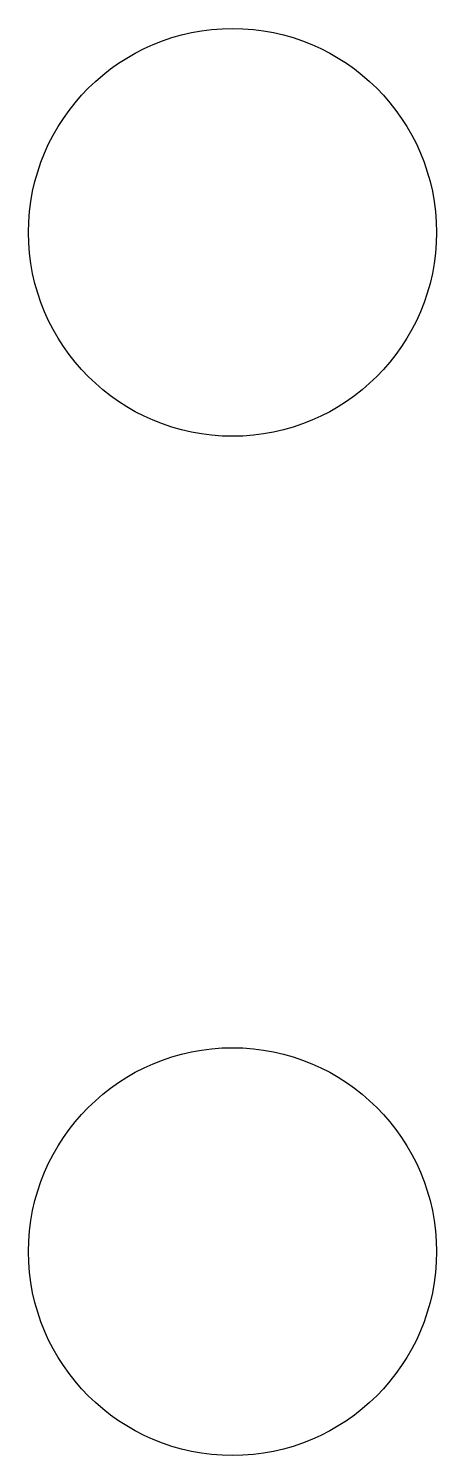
# Model space of a CAD drawing. Extents: x 1.902 to 1.941, y -2.018 to -1.88.
import ezdxf

# ---------------------------------------------------------------- set-up
doc = ezdxf.new("R2010")
doc.units = 0
doc.header["$MEASUREMENT"] = 0
doc.layers.add('BLACK', color=7, linetype='CONTINUOUS')

msp = doc.modelspace()

# ---------------------------------------------------------------- linework, layer by layer
at = {"layer": 'BLACK'}
for centre in [(1.92126, -1.89961), (1.92126, -1.99803)]:
    msp.add_circle(centre, 0.01969, dxfattribs=at)

doc.saveas('drawing.dxf')
